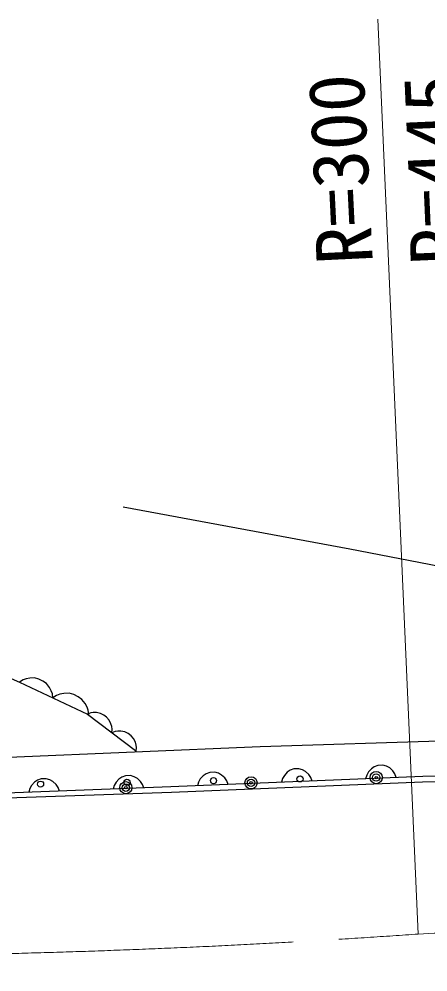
# Model space of a CAD drawing. Units: millimetres, scale not verified. Extents: x 40000 to 680000, y 20000 to 380000.
# Drawn here: x 412472 to 425833, y 281446 to 312610 of the extents above; entities that cross this region are included whole.
import ezdxf
from ezdxf.enums import TextEntityAlignment as Align

# ---------------------------------------------------------------- set-up
doc = ezdxf.new("R2010")
doc.units = ezdxf.units.MM
doc.header["$LTSCALE"] = 1000
doc.linetypes.add('CHAIN', pattern=[18.5, 12, -1.5, 3.5, -1.5])
for name, color, linetype, lineweight in [('S-BGD', 7, 'Continuous', 25), ('S-BMK', 2, 'CHAIN', 13), ('S-STR-HTXT', 7, 'Continuous', 13)]:
    doc.layers.add(name, color=color, linetype=linetype, lineweight=lineweight)
doc.styles.add('ＭＳ ゴシック', font='')
doc.styles.get('ＭＳ ゴシック').set_extended_font_data('MS Gothic')

msp = doc.modelspace()

# ---------------------------------------------------------------- linework, layer by layer
at = {"layer": 'S-BGD'}
for p, q in [((415871, 296662), (423283, 295287)), ((423283, 295287), (442546, 291524)), ((409975, 292005), (412490, 290921)), ((412606, 290999), (412490, 290921)), ((412490, 290921), (414705, 289872)), ((412702, 291033), (412606, 290999)), ((412819, 291057), (412702, 291033)), ((412980, 291060), (412819, 291057)), ((413121, 291021), (412980, 291060)), ((413251, 290959), (413121, 291021)), ((413371, 290876), (413251, 290959)), ((413470, 290749), (413371, 290876)), ((413526, 290643), (413470, 290749)), ((413560, 290547), (413526, 290643)), ((413574, 290408), (413560, 290547)), ((413700, 290492), (413574, 290408)), ((413804, 290529), (413700, 290492)), ((413931, 290555), (413804, 290529)), ((414105, 290559), (413931, 290555)), ((414257, 290516), (414105, 290559)), ((414398, 290449), (414257, 290516)), ((414528, 290359), (414398, 290449)), ((414636, 290222), (414528, 290359)), ((414696, 290107), (414636, 290222)), ((414734, 290003), (414696, 290107)), ((414813, 289916), (414705, 289872)), ((414705, 289872), (416276, 288684)), ((414748, 289852), (414734, 290003)), ((414897, 289928), (414813, 289916)), ((414997, 289927), (414897, 289928)), ((415129, 289903), (414997, 289927)), ((415237, 289846), (415129, 289903)), ((415333, 289774), (415237, 289846)), ((415416, 289686), (415333, 289774)), ((415476, 289565), (415416, 289686)), ((415503, 289469), (415476, 289565)), ((415515, 289385), (415503, 289469)), ((415503, 289269), (415515, 289385)), ((415611, 289313), (415503, 289269)), ((415695, 289325), (415611, 289313)), ((415795, 289324), (415695, 289325)), ((415927, 289300), (415795, 289324)), ((416034, 289243), (415927, 289300)), ((416130, 289171), (416034, 289243)), ((416214, 289083), (416130, 289171)), ((416273, 288963), (416214, 289083)), ((416301, 288866), (416273, 288963)), ((420348, 288822), (429010, 289098)), ((412141, 288476), (420348, 288822)), ((416300, 288667), (416312, 288782)), ((416312, 288782), (416301, 288866)), ((418705, 287970), (418587, 287925)), ((418865, 287977), (418705, 287970)), ((418986, 287942), (418865, 287977)), ((421237, 287976), (421141, 287872)), ((421334, 288040), (421237, 287976)), ((421452, 288085), (421334, 288040)), ((421612, 288092), (421452, 288085)), ((421734, 288057), (421612, 288092)), ((421836, 288001), (421734, 288057)), ((421940, 287906), (421836, 288001)), ((423889, 287988), (423833, 287885)), ((423984, 288092), (423889, 287988)), ((424082, 288156), (423984, 288092)), ((424200, 288201), (424082, 288156)), ((424360, 288207), (424200, 288201)), ((424481, 288172), (424360, 288207)), ((424584, 288117), (424481, 288172)), ((424688, 288021), (424584, 288117)), ((424752, 287924), (424688, 288021)), ((435787, 288048), (425671, 287842)), ((412978, 287649), (412882, 287546)), ((413076, 287713), (412978, 287649)), ((413194, 287757), (413076, 287713)), ((413354, 287763), (413194, 287757)), ((413475, 287728), (413354, 287763)), ((413577, 287672), (413475, 287728)), ((413681, 287576), (413577, 287672)), ((415641, 287649), (415585, 287547)), ((415737, 287753), (415641, 287649)), ((415835, 287817), (415737, 287753)), ((415953, 287861), (415835, 287817)), ((416113, 287867), (415953, 287861)), ((416234, 287832), (416113, 287867)), ((416337, 287775), (416234, 287832)), ((416440, 287679), (416337, 287775)), ((416504, 287582), (416440, 287679)), ((425671, 287842), (417429, 287496)), ((417452, 287324), (425659, 287666)), ((418338, 287655), (418303, 287533)), ((418394, 287757), (418338, 287655)), ((418489, 287861), (418394, 287757)), ((418587, 287925), (418489, 287861)), ((419089, 287886), (418986, 287942)), ((419193, 287790), (419089, 287886)), ((419257, 287693), (419193, 287790)), ((419302, 287575), (419257, 287693)), ((421085, 287770), (421051, 287648)), ((421141, 287872), (421085, 287770)), ((422004, 287808), (421940, 287906)), ((422049, 287690), (422004, 287808)), ((423833, 287885), (423798, 287764)), ((424797, 287806), (424752, 287924)), ((425659, 287666), (435715, 287853)), ((417429, 287496), (406392, 287082)), ((412826, 287443), (412790, 287322)), ((412882, 287546), (412826, 287443)), ((413745, 287478), (413681, 287576)), ((413789, 287360), (413745, 287478)), ((415585, 287547), (415549, 287426)), ((416548, 287463), (416504, 287582)), ((406415, 286945), (417452, 287324))]:
    msp.add_line(p, q, dxfattribs=at)
for centre, major_axis in [((424144, 287803), (200, 0)), ((413173, 287588), (100, 0)), ((415962, 287473), (200, 0)), ((415999, 287646), (100, 0)), ((418826, 287703), (100, 0)), ((420052, 287632), (200, 0)), ((420052, 287632), (120, 0)), ((420052, 287632), (40, 0)), ((421653, 287761), (100, 0)), ((424144, 287803), (120, 0)), ((424144, 287803), (40, 0)), ((415962, 287473), (120, 0)), ((415962, 287473), (40, 0))]:
    msp.add_ellipse(centre, major_axis=major_axis, ratio=0.999999, dxfattribs=at)
at = {"layer": 'S-BMK'}
for centre, major_axis, start_param, end_param in [((404363, 727012), (241724, 373421), 3.763652, 3.863633), ((404539, 581836), (162960, 251745), 3.609036, 3.786087)]:
    msp.add_ellipse(centre, major_axis=major_axis, ratio=0.999999, start_param=start_param, end_param=end_param, dxfattribs=at)
at = {"layer": 'S-STR-HTXT'}
msp.add_line((425515, 282686), (424192, 312610), dxfattribs=at)

# ---------------------------------------------------------------- texts
at = {"layer": 'S-STR-HTXT', "style": 'ＭＳ ゴシック'}
for s, rotation, p in [('R=300', 92.777, (424583, 304653)), ('R=445', 92.477, (427660, 304629))]:
    msp.add_text(s, height=1833, rotation=rotation, dxfattribs=at).set_placement(p, align=Align.BOTTOM_LEFT)

doc.saveas('drawing.dxf')
